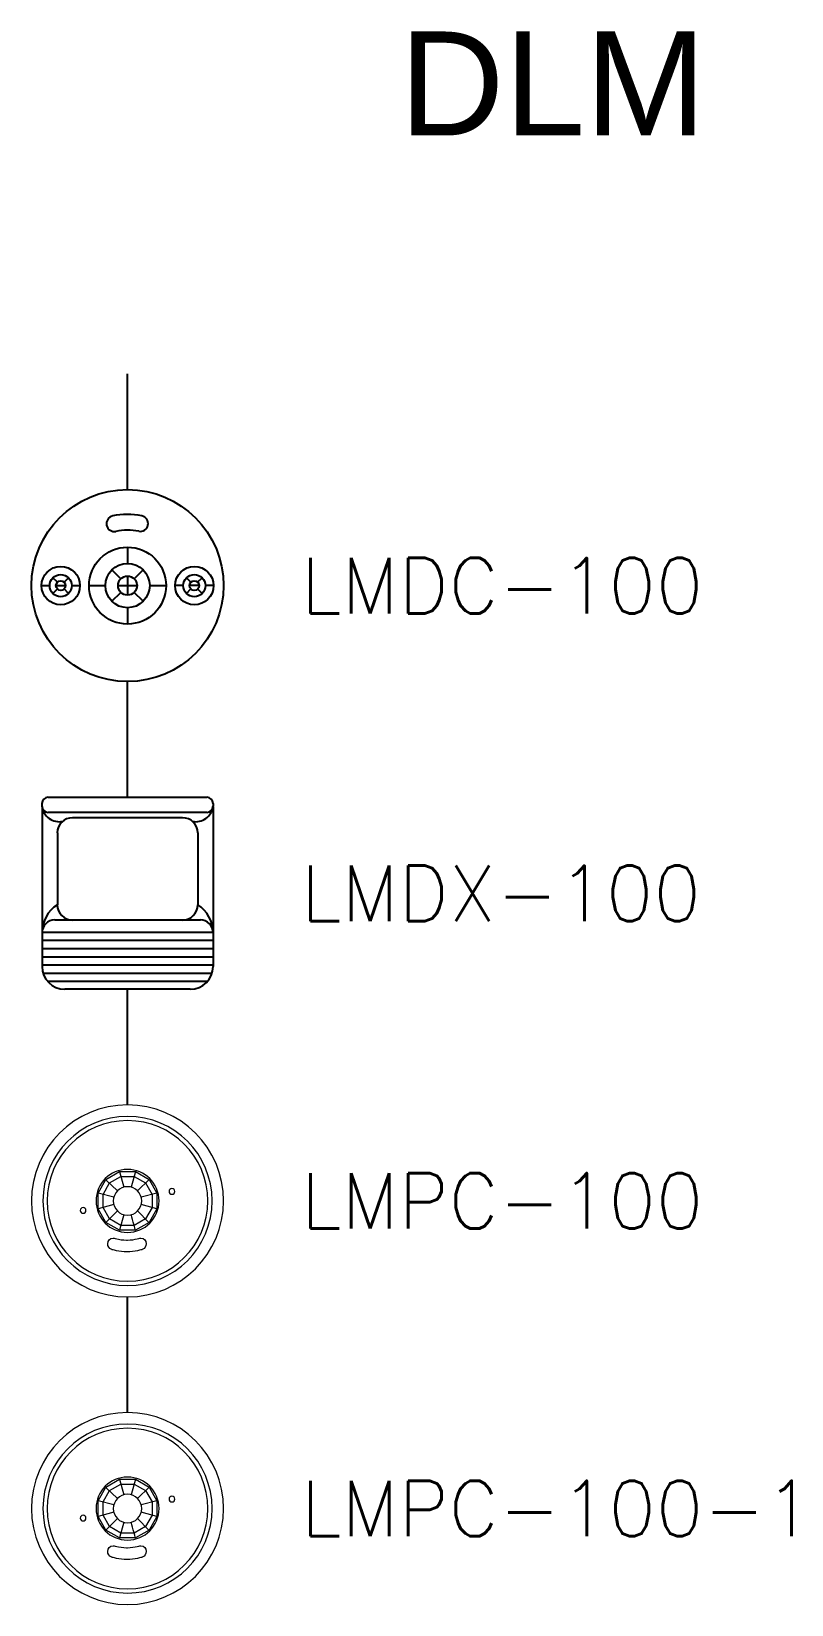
# Model space of a CAD drawing. Header units: inches. Extents: x -233 to 23, y -182 to 484.
# Drawn here: x -151.95 to -148.67, y 23.19 to 30 of the extents above; entities that cross this region are included whole.
import ezdxf

# ---------------------------------------------------------------- set-up
doc = ezdxf.new("R2010")
doc.units = ezdxf.units.IN
doc.header["$MEASUREMENT"] = 0
doc.styles.add('ROMANS', font='ROMANS.shx')
doc.styles.get("Standard").update_dxf_attribs({"font": 'arial.ttf'})

# ---------------------------------------------------------------- blocks, each defined once
blk = doc.blocks.new('LMDC-100')
for p, q in [((0, 0.415), (0, 0.915)), ((0, 0.1663), (0, 0.0957)), ((-0.3716, 0), (-0.3363, 0)), ((-0.303, 0.0145), (-0.3223, 0.0338)), ((-0.3091, 0), (-0.2679, 0)), ((-0.2739, 0.0145), (-0.2546, 0.0338)), ((-0.2406, 0), (-0.2054, 0)), ((-0.1663, 0), (-0.0957, 0)), ((-0.0291, 0.0291), (-0.0677, 0.0677)), ((-0.0411, 0), (0.0411, 0)), ((0, 0.0411), (0, -0.0411)), ((0.0291, 0.0291), (0.0677, 0.0677)), ((0.0957, 0), (0.1663, 0)), ((0.2406, 0), (0.2054, 0)), ((0.2739, 0.0145), (0.2546, 0.0338)), ((0.3091, 0), (0.2679, 0)), ((0.303, 0.0145), (0.3223, 0.0338)), ((0.3716, 0), (0.3363, 0)), ((-0.3223, -0.0338), (-0.303, -0.0145)), ((-0.2546, -0.0338), (-0.2739, -0.0145)), ((-0.0677, -0.0677), (-0.0291, -0.0291)), ((0.0677, -0.0677), (0.0291, -0.0291)), ((0.2546, -0.0338), (0.2739, -0.0145)), ((0.3223, -0.0338), (0.303, -0.0145)), ((0, -0.0957), (0, -0.1663))]:
    blk.add_line(p, q)
for centre, radius in [((0, 0), 0.415), ((0, 0), 0.1663), ((-0.2885, 0), 0.0831), ((0, 0), 0.0957), ((0.2885, 0), 0.0831), ((-0.2885, 0), 0.0479), ((-0.2885, 0), 0.0206), ((0, 0), 0.0411), ((0.2885, 0), 0.0479), ((0.2885, 0), 0.0206)]:
    blk.add_circle(centre, radius)
for centre, radius, start, end in [((-0.0571, 0.2678), 0.034, 102.03476, 282.03476), ((0, 0), 0.3078, 78.41688, 102.03476), ((0.055, 0.2682), 0.034, 258.41688, 78.41688), ((0, 0), 0.2398, 78.41688, 102.03476)]:
    blk.add_arc(centre, radius, start, end)
at = {"insert": (0.75, 0), "char_height": 0.24, "width": 5.724, "attachment_point": 4, "style": 'ROMANS'}
blk.add_mtext('LMDC-100', dxfattribs=at)
blk = doc.blocks.new('LMDX-100')
for p, q in [((0, 0.415), (0, 0.915)), ((-0.3426, 0.415), (0.3426, 0.415)), ((-0.3696, 0.388), (-0.3696, 0.3764)), ((-0.3694, 0.3731), (-0.3694, -0.3167)), ((0.3426, 0.3493), (-0.3426, 0.3493)), ((0.3694, 0.3731), (0.3694, -0.3167)), ((0.3696, 0.388), (0.3696, 0.3764)), ((0.2376, 0.3267), (-0.2376, 0.3267)), ((-0.3032, 0.261), (-0.3032, -0.0499)), ((0.3032, 0.261), (0.3032, -0.0499)), ((0.3147, -0.1156), (-0.3147, -0.1156)), ((0.3694, -0.1691), (-0.3694, -0.1691)), ((0.3694, -0.2046), (-0.3694, -0.2046)), ((0.3694, -0.2401), (-0.3694, -0.2401)), ((0.3694, -0.2756), (-0.3694, -0.2756)), ((0.3694, -0.3111), (-0.3694, -0.3111)), ((0.3648, -0.3466), (-0.3648, -0.3466)), ((0.3445, -0.3821), (-0.3445, -0.3821)), ((0.2711, -0.415), (-0.2711, -0.415))]:
    blk.add_line(p, q)
for centre, radius, start, end in [((-0.3426, 0.388), 0.027, 90, 180), ((0.3426, 0.388), 0.027, 0, 90), ((-0.3426, 0.3764), 0.027, 180, 270), ((-0.2943, 0.3855), 0.0762, 189.33833, 280.31178), ((0.2943, 0.3855), 0.0762, 259.68822, 350.66167), ((0.3426, 0.3764), 0.027, 270, 0), ((-0.2376, 0.261), 0.0657, 90, 180), ((0.2376, 0.261), 0.0657, 0, 90), ((-0.2278, -0.1697), 0.1416, 122.17907, 180.24228), ((-0.2376, -0.0499), 0.0657, 180, 270), ((0.2376, -0.0499), 0.0657, 270, 0), ((0.2278, -0.1697), 0.1416, 359.75772, 57.82093), ((-0.3147, -0.1703), 0.0548, 90, 180), ((0.3147, -0.1703), 0.0548, 0, 90), ((-0.2711, -0.3167), 0.0983, 180, 270), ((0.2711, -0.3167), 0.0983, 270, 0)]:
    blk.add_arc(centre, radius, start, end)
at = {"insert": (0.75, 0), "char_height": 0.24, "width": 5.724, "attachment_point": 4, "style": 'ROMANS'}
blk.add_mtext('LMDX-100', dxfattribs=at)
blk = doc.blocks.new('LMPC-100')
blk.add_line((0, 0.415), (0, 0.915))
at = {"lineweight": 18}
for points in [[(-0.0341, -0.1271), (-0.0931, -0.0931), (-0.1271, -0.0341), (-0.1271, 0.034), (-0.0931, 0.093), (-0.0341, 0.1271), (0.034, 0.1271), (0.093, 0.093), (0.1271, 0.034), (0.1271, -0.0341), (0.093, -0.0931), (0.034, -0.1271), (-0.0341, -0.1271)], [(-0.0284, -0.106), (-0.0776, -0.0776), (-0.1059, -0.0284), (-0.1059, 0.0284), (-0.0776, 0.0775), (-0.0284, 0.1059), (0.0284, 0.1059), (0.0775, 0.0775), (0.1059, 0.0284), (0.1059, -0.0284), (0.0775, -0.0776), (0.0284, -0.106), (-0.0284, -0.106)], [(-0.0942, 0.0911), (-0.0435, 0.0434)], [(-0.0341, 0.1271), (-0.0159, 0.0594)], [(0.034, 0.1271), (0.0159, 0.0594)], [(0.093, 0.093), (0.0434, 0.0434)], [(-0.0594, 0.0159), (-0.1271, 0.034)], [(0.1271, 0.034), (0.0594, 0.0159)], [(-0.0594, -0.0159), (-0.1271, -0.0341)], [(-0.0435, -0.0435), (-0.0931, -0.0931)], [(-0.0159, -0.0594), (-0.0341, -0.1271)], [(0.0919, -0.0937), (0.0434, -0.0436)], [(0.1271, -0.0341), (0.0594, -0.0159)]]:
    blk.add_lwpolyline(points, dxfattribs=at)
for points, knots in [([(0.415, 0), (0.415, -0.2292), (0.2292, -0.415), (0, -0.415), (-0.2292, -0.415), (-0.415, -0.2292), (-0.415, 0), (-0.415, 0.2292), (-0.2292, 0.415), (0, 0.415), (0.2292, 0.415), (0.415, 0.2292), (0.415, 0)], [0, 0, 0, 0, 1, 1, 1, 2, 2, 2, 3, 3, 3, 4, 4, 4, 4]), ([(0.3655, 0), (0.3655, -0.2019), (0.2019, -0.3655), (0, -0.3655), (-0.2019, -0.3655), (-0.3655, -0.2019), (-0.3655, 0), (-0.3655, 0.2018), (-0.2019, 0.3655), (0, 0.3655), (0.2019, 0.3655), (0.3655, 0.2018), (0.3655, 0)], [0, 0, 0, 0, 1, 1, 1, 2, 2, 2, 3, 3, 3, 4, 4, 4, 4]), ([(0.347, 0), (0.347, -0.1917), (0.1916, -0.347), (0, -0.347), (-0.1917, -0.347), (-0.347, -0.1917), (-0.347, 0), (-0.347, 0.1916), (-0.1917, 0.347), (0, 0.347), (0.1916, 0.347), (0.347, 0.1916), (0.347, 0)], [0, 0, 0, 0, 1, 1, 1, 2, 2, 2, 3, 3, 3, 4, 4, 4, 4]), ([(0.1361, 0), (0.1361, -0.0752), (0.0752, -0.1362), (0, -0.1362), (-0.0752, -0.1362), (-0.1361, -0.0752), (-0.1361, 0), (-0.1361, 0.0752), (-0.0752, 0.1361), (0, 0.1361), (0.0752, 0.1361), (0.1361, 0.0752), (0.1361, 0)], [0, 0, 0, 0, 1, 1, 1, 2, 2, 2, 3, 3, 3, 4, 4, 4, 4]), ([(0.0615, 0), (0.0615, -0.034), (0.0339, -0.0615), (0, -0.0615), (-0.034, -0.0615), (-0.0615, -0.034), (-0.0615, 0), (-0.0615, 0.034), (-0.034, 0.0615), (0, 0.0615), (0.0339, 0.0615), (0.0615, 0.034), (0.0615, 0)], [0, 0, 0, 0, 1, 1, 1, 2, 2, 2, 3, 3, 3, 4, 4, 4, 4]), ([(0.1796, 0.041), (0.1796, 0.0479), (0.1852, 0.0535), (0.1921, 0.0535), (0.1989, 0.0535), (0.2045, 0.0479), (0.2045, 0.041), (0.2045, 0.0342), (0.1989, 0.0286), (0.1921, 0.0286), (0.1852, 0.0286), (0.1796, 0.0342), (0.1796, 0.041)], [0, 0, 0, 0, 1, 1, 1, 2, 2, 2, 3, 3, 3, 4, 4, 4, 4]), ([(-0.1796, -0.0411), (-0.1796, -0.048), (-0.1852, -0.0535), (-0.1921, -0.0535), (-0.199, -0.0535), (-0.2045, -0.048), (-0.2045, -0.0411), (-0.2045, -0.0342), (-0.199, -0.0286), (-0.1921, -0.0286), (-0.1852, -0.0286), (-0.1796, -0.0342), (-0.1796, -0.0411)], [0, 0, 0, 0, 1, 1, 1, 2, 2, 2, 3, 3, 3, 4, 4, 4, 4]), ([(-0.1796, -0.0411), (-0.1796, -0.048), (-0.1852, -0.0535), (-0.1921, -0.0535), (-0.199, -0.0535), (-0.2045, -0.048), (-0.2045, -0.0411), (-0.2045, -0.0342), (-0.199, -0.0286), (-0.1921, -0.0286), (-0.1852, -0.0286), (-0.1796, -0.0342), (-0.1796, -0.0411)], [0, 0, 0, 0, 1, 1, 1, 2, 2, 2, 3, 3, 3, 4, 4, 4, 4]), ([(-0.0024, -0.2204), (0.0302, -0.2204), (0.0633, -0.2105), (0.0633, -0.2105), (0.0633, -0.2105), (0.0655, -0.2093), (0.0655, -0.2093), (0.0745, -0.2059), (0.0809, -0.1966), (0.0809, -0.1857), (0.0809, -0.1719), (0.0706, -0.1607), (0.0579, -0.1607), (0.0579, -0.1607), (0.0509, -0.1612), (0.0419, -0.164), (0.0329, -0.1668), (0.0149, -0.1692), (0, -0.1692), (0, -0.1692), (-0.0048, -0.1692), (-0.0048, -0.1692), (-0.0197, -0.1692), (-0.0377, -0.1668), (-0.0467, -0.164), (-0.0556, -0.1612), (-0.0627, -0.1607), (-0.0627, -0.1607), (-0.0754, -0.1607), (-0.0857, -0.1719), (-0.0857, -0.1857), (-0.0857, -0.1966), (-0.0792, -0.2059), (-0.0702, -0.2093), (-0.0702, -0.2093), (-0.0681, -0.2105), (-0.0681, -0.2105), (-0.0681, -0.2105), (-0.0349, -0.2204), (-0.0024, -0.2204)], [0, 0, 0, 0, 1, 1, 1, 2, 2, 2, 3, 3, 3, 4, 4, 4, 5, 5, 5, 6, 6, 6, 7, 7, 7, 8, 8, 8, 9, 9, 9, 10, 10, 10, 11, 11, 11, 12, 12, 12, 13, 13, 13, 13])]:
    blk.add_open_spline(points, degree=3, knots=knots, dxfattribs=at)
blk.add_open_spline([(0.034, -0.1271), (0.034, -0.1254), (0.0159, -0.0594), (0.0159, -0.0594)], degree=3, dxfattribs=at)
at = {"insert": (0.75, 0), "char_height": 0.24, "width": 5.724, "attachment_point": 4, "style": 'ROMANS'}
blk.add_mtext('LMPC-100', dxfattribs=at)
blk = doc.blocks.new('LMPC-100-1')
blk.add_line((0, 0.415), (0, 0.915))
at = {"lineweight": 18}
for points in [[(-0.0341, -0.1271), (-0.0931, -0.0931), (-0.1271, -0.0341), (-0.1271, 0.034), (-0.0931, 0.093), (-0.0341, 0.1271), (0.034, 0.1271), (0.093, 0.093), (0.1271, 0.034), (0.1271, -0.0341), (0.093, -0.0931), (0.034, -0.1271), (-0.0341, -0.1271)], [(-0.0284, -0.106), (-0.0776, -0.0776), (-0.1059, -0.0284), (-0.1059, 0.0284), (-0.0776, 0.0775), (-0.0284, 0.1059), (0.0284, 0.1059), (0.0775, 0.0775), (0.1059, 0.0284), (0.1059, -0.0284), (0.0775, -0.0776), (0.0284, -0.106), (-0.0284, -0.106)], [(-0.0942, 0.0911), (-0.0435, 0.0434)], [(-0.0341, 0.1271), (-0.0159, 0.0594)], [(0.034, 0.1271), (0.0159, 0.0594)], [(0.093, 0.093), (0.0434, 0.0434)], [(-0.0594, 0.0159), (-0.1271, 0.034)], [(0.1271, 0.034), (0.0594, 0.0159)], [(-0.0594, -0.0159), (-0.1271, -0.0341)], [(-0.0435, -0.0435), (-0.0931, -0.0931)], [(-0.0159, -0.0594), (-0.0341, -0.1271)], [(0.0919, -0.0937), (0.0434, -0.0436)], [(0.1271, -0.0341), (0.0594, -0.0159)]]:
    blk.add_lwpolyline(points, dxfattribs=at)
for points, knots in [([(0.415, 0), (0.415, -0.2292), (0.2292, -0.415), (0, -0.415), (-0.2292, -0.415), (-0.415, -0.2292), (-0.415, 0), (-0.415, 0.2292), (-0.2292, 0.415), (0, 0.415), (0.2292, 0.415), (0.415, 0.2292), (0.415, 0)], [0, 0, 0, 0, 1, 1, 1, 2, 2, 2, 3, 3, 3, 4, 4, 4, 4]), ([(0.3655, 0), (0.3655, -0.2019), (0.2019, -0.3655), (0, -0.3655), (-0.2019, -0.3655), (-0.3655, -0.2019), (-0.3655, 0), (-0.3655, 0.2018), (-0.2019, 0.3655), (0, 0.3655), (0.2019, 0.3655), (0.3655, 0.2018), (0.3655, 0)], [0, 0, 0, 0, 1, 1, 1, 2, 2, 2, 3, 3, 3, 4, 4, 4, 4]), ([(0.347, 0), (0.347, -0.1917), (0.1916, -0.347), (0, -0.347), (-0.1917, -0.347), (-0.347, -0.1917), (-0.347, 0), (-0.347, 0.1916), (-0.1917, 0.347), (0, 0.347), (0.1916, 0.347), (0.347, 0.1916), (0.347, 0)], [0, 0, 0, 0, 1, 1, 1, 2, 2, 2, 3, 3, 3, 4, 4, 4, 4]), ([(0.1361, 0), (0.1361, -0.0752), (0.0752, -0.1362), (0, -0.1362), (-0.0752, -0.1362), (-0.1361, -0.0752), (-0.1361, 0), (-0.1361, 0.0752), (-0.0752, 0.1361), (0, 0.1361), (0.0752, 0.1361), (0.1361, 0.0752), (0.1361, 0)], [0, 0, 0, 0, 1, 1, 1, 2, 2, 2, 3, 3, 3, 4, 4, 4, 4]), ([(0.0615, 0), (0.0615, -0.034), (0.0339, -0.0615), (0, -0.0615), (-0.034, -0.0615), (-0.0615, -0.034), (-0.0615, 0), (-0.0615, 0.034), (-0.034, 0.0615), (0, 0.0615), (0.0339, 0.0615), (0.0615, 0.034), (0.0615, 0)], [0, 0, 0, 0, 1, 1, 1, 2, 2, 2, 3, 3, 3, 4, 4, 4, 4]), ([(0.1796, 0.041), (0.1796, 0.0479), (0.1852, 0.0535), (0.1921, 0.0535), (0.1989, 0.0535), (0.2045, 0.0479), (0.2045, 0.041), (0.2045, 0.0342), (0.1989, 0.0286), (0.1921, 0.0286), (0.1852, 0.0286), (0.1796, 0.0342), (0.1796, 0.041)], [0, 0, 0, 0, 1, 1, 1, 2, 2, 2, 3, 3, 3, 4, 4, 4, 4]), ([(-0.1796, -0.0411), (-0.1796, -0.048), (-0.1852, -0.0535), (-0.1921, -0.0535), (-0.199, -0.0535), (-0.2045, -0.048), (-0.2045, -0.0411), (-0.2045, -0.0342), (-0.199, -0.0286), (-0.1921, -0.0286), (-0.1852, -0.0286), (-0.1796, -0.0342), (-0.1796, -0.0411)], [0, 0, 0, 0, 1, 1, 1, 2, 2, 2, 3, 3, 3, 4, 4, 4, 4]), ([(-0.1796, -0.0411), (-0.1796, -0.048), (-0.1852, -0.0535), (-0.1921, -0.0535), (-0.199, -0.0535), (-0.2045, -0.048), (-0.2045, -0.0411), (-0.2045, -0.0342), (-0.199, -0.0286), (-0.1921, -0.0286), (-0.1852, -0.0286), (-0.1796, -0.0342), (-0.1796, -0.0411)], [0, 0, 0, 0, 1, 1, 1, 2, 2, 2, 3, 3, 3, 4, 4, 4, 4]), ([(-0.0024, -0.2204), (0.0302, -0.2204), (0.0633, -0.2105), (0.0633, -0.2105), (0.0633, -0.2105), (0.0655, -0.2093), (0.0655, -0.2093), (0.0745, -0.2059), (0.0809, -0.1966), (0.0809, -0.1857), (0.0809, -0.1719), (0.0706, -0.1607), (0.0579, -0.1607), (0.0579, -0.1607), (0.0509, -0.1612), (0.0419, -0.164), (0.0329, -0.1668), (0.0149, -0.1692), (0, -0.1692), (0, -0.1692), (-0.0048, -0.1692), (-0.0048, -0.1692), (-0.0197, -0.1692), (-0.0377, -0.1668), (-0.0467, -0.164), (-0.0556, -0.1612), (-0.0627, -0.1607), (-0.0627, -0.1607), (-0.0754, -0.1607), (-0.0857, -0.1719), (-0.0857, -0.1857), (-0.0857, -0.1966), (-0.0792, -0.2059), (-0.0702, -0.2093), (-0.0702, -0.2093), (-0.0681, -0.2105), (-0.0681, -0.2105), (-0.0681, -0.2105), (-0.0349, -0.2204), (-0.0024, -0.2204)], [0, 0, 0, 0, 1, 1, 1, 2, 2, 2, 3, 3, 3, 4, 4, 4, 5, 5, 5, 6, 6, 6, 7, 7, 7, 8, 8, 8, 9, 9, 9, 10, 10, 10, 11, 11, 11, 12, 12, 12, 13, 13, 13, 13])]:
    blk.add_open_spline(points, degree=3, knots=knots, dxfattribs=at)
blk.add_open_spline([(0.034, -0.1271), (0.034, -0.1254), (0.0159, -0.0594), (0.0159, -0.0594)], degree=3, dxfattribs=at)
at = {"insert": (0.75, 0), "char_height": 0.24, "width": 5.724, "attachment_point": 4, "style": 'ROMANS'}
blk.add_mtext('LMPC-100-1', dxfattribs=at)

msp = doc.modelspace()

# ---------------------------------------------------------------- block references
for name, p in [('LMDC-100', (-151.53416, 27.59986)), ('LMDX-100', (-151.53416, 26.26986)), ('LMPC-100', (-151.53416, 24.93986)), ('LMPC-100-1', (-151.53416, 23.60986))]:
    msp.add_blockref(name, p)

# ---------------------------------------------------------------- texts
at = {"insert": (-149.69683, 29.77096), "char_height": 0.449284, "attachment_point": 5}
msp.add_mtext_dynamic_manual_height_columns('DLM', width=26.7906867, gutter_width=1, heights=[0], dxfattribs=at)

doc.saveas('drawing.dxf')
